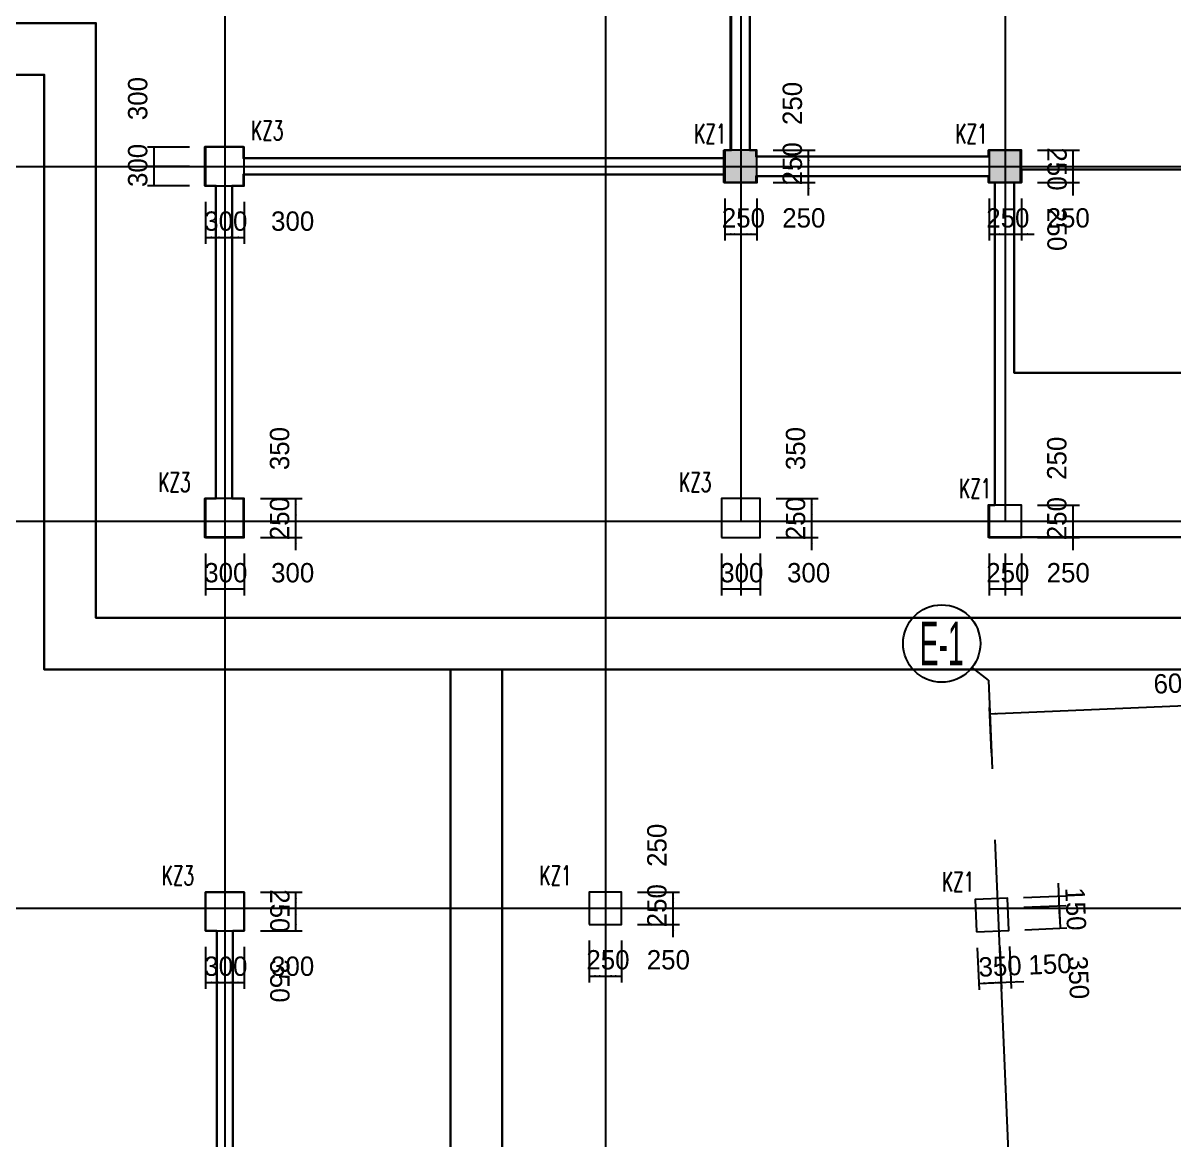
# Model space of a CAD drawing. Extents: x 19107 to 699106, y -67310 to 245688.
# Drawn here: x 631628 to 649474, y 186497 to 203810 of the extents above; entities that cross this region are included whole.
import ezdxf

# ---------------------------------------------------------------- set-up
doc = ezdxf.new("R2010")
doc.units = 0
doc.header["$LTSCALE"] = 100
doc.header["$MEASUREMENT"] = 0
for name, color, linetype in [('DIM', 3, 'Continuous'), ('DOTE', 253, 'Continuous'), ('HATCH', 254, 'Continuous'), ('h后浇带', 51, 'Continuous'), ('L-AXIS', 3, 'Continuous')]:
    doc.layers.add(name, color=color, linetype=linetype)
doc.layers.add('Select Column Frame Position', color=7, linetype='Continuous', lineweight=0)
doc.styles.get("Standard").update_dxf_attribs({"font": 'standard'})
doc.styles.add('汉字', font='汉字')
doc.dimstyles.get("Standard").update_dxf_attribs({"dimtxt": 300, "dimasz": 100, "dimexe": 100, "dimexo": 250, "dimgap": 100, "dimtad": 0, "dimtoh": 1, "dimdec": 0, "dimdsep": 46, "dimcen": 0.09, "dimclrt": 7, "dimadec": 0, "dimazin": 0, "dimtfac": 1, "dimtdec": 4, "dimtofl": 0, "dimtmove": 0, "dimatfit": 3, "dimfxl": 1, "dimtolj": 1, "dimtzin": 0, "dimarcsym": 0})

# ---------------------------------------------------------------- blocks, each defined once
blk = doc.blocks.new('*D4383')
at = {"layer": 'L-AXIS', "color": 0, "linetype": 'ByBlock', "lineweight": -2}
for p, q in [((652639, 192755), (652610, 193458)), ((646619, 193102), (652614, 193358)), ((646645, 192499), (646615, 193202))]:
    blk.add_line(p, q, dxfattribs=at)
for points in [[(652614, 193358), (652515, 193337), (652513, 193370)], [(646619, 193102), (646718, 193123), (646720, 193090)]]:
    blk.add_solid(points, dxfattribs=at)
at = {"layer": 'L-AXIS', "color": 7, "linetype": 'Continuous', "lineweight": -2, "insert": (649602, 193580), "char_height": 300, "width": 770, "attachment_point": 5, "rotation": 2.444, "style": '汉字'}
blk.add_mtext('6000', dxfattribs=at)
blk = doc.blocks.new('_AXISO')
blk.add_circle((0, 0), 0.5)
blk = doc.blocks.new('*D4825')
at = {"layer": 'DIM', "color": 0, "linetype": 'ByBlock', "lineweight": -2}
for p, q in [((642458, 195588), (642458, 194938)), ((642758, 195588), (642758, 194938)), ((642458, 195038), (642758, 195038))]:
    blk.add_line(p, q, dxfattribs=at)
for points in [[(642458, 195038), (642558, 195055), (642558, 195021)], [(642758, 195038), (642658, 195021), (642658, 195055)]]:
    blk.add_solid(points, dxfattribs=at)
at = {"layer": 'DIM', "color": 7, "linetype": 'Continuous', "lineweight": -2, "insert": (642773, 195288), "char_height": 300, "width": 566.67, "attachment_point": 5, "style": '汉字'}
blk.add_mtext('300', dxfattribs=at)
blk = doc.blocks.new('*D5197')
at = {"layer": 'DIM', "color": 0, "linetype": 'ByBlock', "lineweight": -2}
for p, q in [((642758, 195588), (642758, 194938)), ((643058, 195588), (643058, 194938)), ((642758, 195038), (643058, 195038))]:
    blk.add_line(p, q, dxfattribs=at)
for points in [[(642758, 195038), (642858, 195055), (642858, 195021)], [(643058, 195038), (642958, 195021), (642958, 195055)]]:
    blk.add_solid(points, dxfattribs=at)
at = {"layer": 'DIM', "color": 7, "linetype": 'Continuous', "lineweight": -2, "insert": (643809, 195288), "char_height": 300, "width": 566.67, "attachment_point": 5, "style": '汉字'}
blk.add_mtext('300', dxfattribs=at)
blk = doc.blocks.new('*D209')
at = {"layer": 'DIM', "color": 0, "linetype": 'ByBlock', "lineweight": -2}
for p, q in [((643858, 195638), (643858, 196288)), ((643308, 196088), (643958, 196088)), ((643308, 195838), (643958, 195838))]:
    blk.add_line(p, q, dxfattribs=at)
for points in [[(643858, 196088), (643841, 196188), (643875, 196188)], [(643858, 195838), (643875, 195738), (643841, 195738)]]:
    blk.add_solid(points, dxfattribs=at)
at = {"layer": 'DIM', "color": 7, "linetype": 'Continuous', "lineweight": -2, "insert": (643608, 196128), "char_height": 300, "width": 566.67, "attachment_point": 5, "rotation": 90, "style": '汉字'}
blk.add_mtext('250', dxfattribs=at)
blk = doc.blocks.new('*D568')
at = {"layer": 'DIM', "color": 0, "linetype": 'ByBlock', "lineweight": -2}
for p, q in [((643308, 196438), (643958, 196438)), ((643858, 196088), (643858, 196438)), ((643308, 196088), (643958, 196088))]:
    blk.add_line(p, q, dxfattribs=at)
for points in [[(643858, 196438), (643875, 196338), (643841, 196338)], [(643858, 196088), (643841, 196188), (643875, 196188)]]:
    blk.add_solid(points, dxfattribs=at)
at = {"layer": 'DIM', "color": 7, "linetype": 'Continuous', "lineweight": -2, "insert": (643608, 197214), "char_height": 300, "width": 566.67, "attachment_point": 5, "rotation": 90, "style": '汉字'}
blk.add_mtext('350', dxfattribs=at)
blk = doc.blocks.new('*D3526')
at = {"layer": 'DIM', "color": 0, "linetype": 'ByBlock', "lineweight": -2}
for p, q in [((634458, 195588), (634458, 194938)), ((634758, 195588), (634758, 194938)), ((634458, 195038), (634758, 195038))]:
    blk.add_line(p, q, dxfattribs=at)
for points in [[(634458, 195038), (634558, 195055), (634558, 195021)], [(634758, 195038), (634658, 195021), (634658, 195055)]]:
    blk.add_solid(points, dxfattribs=at)
at = {"layer": 'DIM', "color": 7, "linetype": 'Continuous', "lineweight": -2, "insert": (634773, 195288), "char_height": 300, "width": 566.67, "attachment_point": 5, "style": '汉字'}
blk.add_mtext('300', dxfattribs=at)
blk = doc.blocks.new('*D3897')
at = {"layer": 'DIM', "color": 0, "linetype": 'ByBlock', "lineweight": -2}
for p, q in [((634758, 195588), (634758, 194938)), ((635058, 195588), (635058, 194938)), ((634758, 195038), (635058, 195038))]:
    blk.add_line(p, q, dxfattribs=at)
for points in [[(634758, 195038), (634858, 195055), (634858, 195021)], [(635058, 195038), (634958, 195021), (634958, 195055)]]:
    blk.add_solid(points, dxfattribs=at)
at = {"layer": 'DIM', "color": 7, "linetype": 'Continuous', "lineweight": -2, "insert": (635809, 195288), "char_height": 300, "width": 566.67, "attachment_point": 5, "style": '汉字'}
blk.add_mtext('300', dxfattribs=at)
blk = doc.blocks.new('*D4221')
at = {"layer": 'DIM', "color": 0, "linetype": 'ByBlock', "lineweight": -2}
for p, q in [((635858, 195638), (635858, 196288)), ((635308, 196088), (635958, 196088)), ((635308, 195838), (635958, 195838))]:
    blk.add_line(p, q, dxfattribs=at)
for points in [[(635858, 196088), (635841, 196188), (635875, 196188)], [(635858, 195838), (635875, 195738), (635841, 195738)]]:
    blk.add_solid(points, dxfattribs=at)
at = {"layer": 'DIM', "color": 7, "linetype": 'Continuous', "lineweight": -2, "insert": (635608, 196128), "char_height": 300, "width": 566.67, "attachment_point": 5, "rotation": 90, "style": '汉字'}
blk.add_mtext('250', dxfattribs=at)
blk = doc.blocks.new('*D4588')
at = {"layer": 'DIM', "color": 0, "linetype": 'ByBlock', "lineweight": -2}
for p, q in [((635308, 196438), (635958, 196438)), ((635858, 196088), (635858, 196438)), ((635308, 196088), (635958, 196088))]:
    blk.add_line(p, q, dxfattribs=at)
for points in [[(635858, 196438), (635875, 196338), (635841, 196338)], [(635858, 196088), (635841, 196188), (635875, 196188)]]:
    blk.add_solid(points, dxfattribs=at)
at = {"layer": 'DIM', "color": 7, "linetype": 'Continuous', "lineweight": -2, "insert": (635608, 197214), "char_height": 300, "width": 566.67, "attachment_point": 5, "rotation": 90, "style": '汉字'}
blk.add_mtext('350', dxfattribs=at)
blk = doc.blocks.new('*D983')
at = {"layer": 'DIM', "color": 0, "linetype": 'ByBlock', "lineweight": -2}
for p, q in [((634458, 189488), (634458, 188838)), ((634758, 189488), (634758, 188838)), ((634458, 188938), (634758, 188938))]:
    blk.add_line(p, q, dxfattribs=at)
for points in [[(634458, 188938), (634558, 188955), (634558, 188921)], [(634758, 188938), (634658, 188921), (634658, 188955)]]:
    blk.add_solid(points, dxfattribs=at)
at = {"layer": 'DIM', "color": 7, "linetype": 'Continuous', "lineweight": -2, "insert": (634773, 189188), "char_height": 300, "width": 566.67, "attachment_point": 5, "style": '汉字'}
blk.add_mtext('300', dxfattribs=at)
blk = doc.blocks.new('*D1019')
at = {"layer": 'DIM', "color": 0, "linetype": 'ByBlock', "lineweight": -2}
for p, q in [((634758, 189488), (634758, 188838)), ((635058, 189488), (635058, 188838)), ((634758, 188938), (635058, 188938))]:
    blk.add_line(p, q, dxfattribs=at)
for points in [[(634758, 188938), (634858, 188955), (634858, 188921)], [(635058, 188938), (634958, 188921), (634958, 188955)]]:
    blk.add_solid(points, dxfattribs=at)
at = {"layer": 'DIM', "color": 7, "linetype": 'Continuous', "lineweight": -2, "insert": (635809, 189188), "char_height": 300, "width": 566.67, "attachment_point": 5, "style": '汉字'}
blk.add_mtext('300', dxfattribs=at)
blk = doc.blocks.new('*D1342')
at = {"layer": 'DIM', "color": 0, "linetype": 'ByBlock', "lineweight": -2}
for p, q in [((635308, 190088), (635958, 190088)), ((635858, 189738), (635858, 190088)), ((635308, 189738), (635958, 189738))]:
    blk.add_line(p, q, dxfattribs=at)
for points in [[(635858, 190088), (635875, 189988), (635841, 189988)], [(635858, 189738), (635841, 189838), (635875, 189838)]]:
    blk.add_solid(points, dxfattribs=at)
at = {"layer": 'DIM', "color": 7, "linetype": 'Continuous', "lineweight": -2, "insert": (635608, 188962), "char_height": 300, "width": 566.67, "attachment_point": 5, "rotation": 270, "style": '汉字'}
blk.add_mtext('350', dxfattribs=at)
blk = doc.blocks.new('*D1703')
at = {"layer": 'DIM', "color": 0, "linetype": 'ByBlock', "lineweight": -2}
for p, q in [((635308, 190338), (635958, 190338)), ((635858, 190088), (635858, 190338)), ((635308, 190088), (635958, 190088))]:
    blk.add_line(p, q, dxfattribs=at)
for points in [[(635858, 190338), (635875, 190238), (635841, 190238)], [(635858, 190088), (635841, 190188), (635875, 190188)]]:
    blk.add_solid(points, dxfattribs=at)
at = {"layer": 'DIM', "color": 7, "linetype": 'Continuous', "lineweight": -2, "insert": (635608, 190048), "char_height": 300, "width": 566.67, "attachment_point": 5, "rotation": 270, "style": '汉字'}
blk.add_mtext('250', dxfattribs=at)
blk = doc.blocks.new('*D4768')
at = {"layer": 'DIM', "color": 0, "linetype": 'ByBlock', "lineweight": -2}
for p, q in [((634208, 201888), (633558, 201888)), ((633658, 201888), (633658, 201588)), ((634208, 201588), (633558, 201588))]:
    blk.add_line(p, q, dxfattribs=at)
for points in [[(633658, 201888), (633675, 201788), (633641, 201788)], [(633658, 201588), (633641, 201688), (633675, 201688)]]:
    blk.add_solid(points, dxfattribs=at)
at = {"layer": 'DIM', "color": 7, "linetype": 'Continuous', "lineweight": -2, "insert": (633408, 202639), "char_height": 300, "width": 566.67, "attachment_point": 5, "rotation": 90, "style": '汉字'}
blk.add_mtext('300', dxfattribs=at)
blk = doc.blocks.new('*D2458')
at = {"layer": 'DIM', "color": 0, "linetype": 'ByBlock', "lineweight": -2}
for p, q in [((634208, 201588), (633558, 201588)), ((633658, 201588), (633658, 201288)), ((634208, 201288), (633558, 201288))]:
    blk.add_line(p, q, dxfattribs=at)
for points in [[(633658, 201588), (633675, 201488), (633641, 201488)], [(633658, 201288), (633641, 201388), (633675, 201388)]]:
    blk.add_solid(points, dxfattribs=at)
at = {"layer": 'DIM', "color": 7, "linetype": 'Continuous', "lineweight": -2, "insert": (633408, 201603), "char_height": 300, "width": 566.67, "attachment_point": 5, "rotation": 90, "style": '汉字'}
blk.add_mtext('300', dxfattribs=at)
blk = doc.blocks.new('*D2779')
at = {"layer": 'DIM', "color": 0, "linetype": 'ByBlock', "lineweight": -2}
for p, q in [((634458, 201038), (634458, 200388)), ((634758, 201038), (634758, 200388)), ((634458, 200488), (634758, 200488))]:
    blk.add_line(p, q, dxfattribs=at)
for points in [[(634458, 200488), (634558, 200505), (634558, 200471)], [(634758, 200488), (634658, 200471), (634658, 200505)]]:
    blk.add_solid(points, dxfattribs=at)
at = {"layer": 'DIM', "color": 7, "linetype": 'Continuous', "lineweight": -2, "insert": (634773, 200738), "char_height": 300, "width": 566.67, "attachment_point": 5, "style": '汉字'}
blk.add_mtext('300', dxfattribs=at)
blk = doc.blocks.new('*D3128')
at = {"layer": 'DIM', "color": 0, "linetype": 'ByBlock', "lineweight": -2}
for p, q in [((634758, 201038), (634758, 200388)), ((635058, 201038), (635058, 200388)), ((634758, 200488), (635058, 200488))]:
    blk.add_line(p, q, dxfattribs=at)
for points in [[(634758, 200488), (634858, 200505), (634858, 200471)], [(635058, 200488), (634958, 200471), (634958, 200505)]]:
    blk.add_solid(points, dxfattribs=at)
at = {"layer": 'DIM', "color": 7, "linetype": 'Continuous', "lineweight": -2, "insert": (635809, 200738), "char_height": 300, "width": 566.67, "attachment_point": 5, "style": '汉字'}
blk.add_mtext('300', dxfattribs=at)
blk = doc.blocks.new('*D4891')
at = {"layer": 'DIM', "color": 0, "linetype": 'ByBlock', "lineweight": -2}
for p, q in [((646608, 195588), (646608, 194938)), ((646858, 195588), (646858, 194938)), ((646608, 195038), (646858, 195038))]:
    blk.add_line(p, q, dxfattribs=at)
for points in [[(646608, 195038), (646708, 195055), (646708, 195021)], [(646858, 195038), (646758, 195021), (646758, 195055)]]:
    blk.add_solid(points, dxfattribs=at)
at = {"layer": 'DIM', "color": 7, "linetype": 'Continuous', "lineweight": -2, "insert": (646898, 195288), "char_height": 300, "width": 566.67, "attachment_point": 5, "style": '汉字'}
blk.add_mtext('250', dxfattribs=at)
blk = doc.blocks.new('*D5252')
at = {"layer": 'DIM', "color": 0, "linetype": 'ByBlock', "lineweight": -2}
for p, q in [((646858, 195588), (646858, 194938)), ((647108, 195588), (647108, 194938)), ((646858, 195038), (647108, 195038))]:
    blk.add_line(p, q, dxfattribs=at)
for points in [[(646858, 195038), (646958, 195055), (646958, 195021)], [(647108, 195038), (647008, 195021), (647008, 195055)]]:
    blk.add_solid(points, dxfattribs=at)
at = {"layer": 'DIM', "color": 7, "linetype": 'Continuous', "lineweight": -2, "insert": (647834, 195288), "char_height": 300, "width": 566.67, "attachment_point": 5, "style": '汉字'}
blk.add_mtext('250', dxfattribs=at)
blk = doc.blocks.new('*D2899')
at = {"layer": 'DIM', "color": 0, "linetype": 'ByBlock', "lineweight": -2}
for p, q in [((647908, 195638), (647908, 196288)), ((647358, 196088), (648008, 196088)), ((647358, 195838), (648008, 195838))]:
    blk.add_line(p, q, dxfattribs=at)
for points in [[(647908, 196088), (647891, 196188), (647925, 196188)], [(647908, 195838), (647925, 195738), (647891, 195738)]]:
    blk.add_solid(points, dxfattribs=at)
at = {"layer": 'DIM', "color": 7, "linetype": 'Continuous', "lineweight": -2, "insert": (647658, 196128), "char_height": 300, "width": 566.67, "attachment_point": 5, "rotation": 90, "style": '汉字'}
blk.add_mtext('250', dxfattribs=at)
blk = doc.blocks.new('*D3270')
at = {"layer": 'DIM', "color": 0, "linetype": 'ByBlock', "lineweight": -2}
for p, q in [((647358, 196338), (648008, 196338)), ((647908, 196088), (647908, 196338)), ((647358, 196088), (648008, 196088))]:
    blk.add_line(p, q, dxfattribs=at)
for points in [[(647908, 196338), (647925, 196238), (647891, 196238)], [(647908, 196088), (647891, 196188), (647925, 196188)]]:
    blk.add_solid(points, dxfattribs=at)
at = {"layer": 'DIM', "color": 7, "linetype": 'Continuous', "lineweight": -2, "insert": (647658, 197064), "char_height": 300, "width": 566.67, "attachment_point": 5, "rotation": 90, "style": '汉字'}
blk.add_mtext('250', dxfattribs=at)
blk = doc.blocks.new('*D3583')
at = {"layer": 'DIM', "color": 0, "linetype": 'ByBlock', "lineweight": -2}
for p, q in [((646608, 201088), (646608, 200438)), ((646858, 201088), (646858, 200438)), ((646608, 200538), (646858, 200538))]:
    blk.add_line(p, q, dxfattribs=at)
for points in [[(646608, 200538), (646708, 200555), (646708, 200521)], [(646858, 200538), (646758, 200521), (646758, 200555)]]:
    blk.add_solid(points, dxfattribs=at)
at = {"layer": 'DIM', "color": 7, "linetype": 'Continuous', "lineweight": -2, "insert": (646898, 200788), "char_height": 300, "width": 566.67, "attachment_point": 5, "style": '汉字'}
blk.add_mtext('250', dxfattribs=at)
blk = doc.blocks.new('*D3957')
at = {"layer": 'DIM', "color": 0, "linetype": 'ByBlock', "lineweight": -2}
for p, q in [((646858, 201088), (646858, 200438)), ((647108, 201088), (647108, 200438)), ((646658, 200538), (647308, 200538))]:
    blk.add_line(p, q, dxfattribs=at)
for points in [[(646858, 200538), (646758, 200521), (646758, 200555)], [(647108, 200538), (647208, 200555), (647208, 200521)]]:
    blk.add_solid(points, dxfattribs=at)
at = {"layer": 'DIM', "color": 7, "linetype": 'Continuous', "lineweight": -2, "insert": (647834, 200788), "char_height": 300, "width": 566.67, "attachment_point": 5, "style": '汉字'}
blk.add_mtext('250', dxfattribs=at)
blk = doc.blocks.new('*D1646')
at = {"layer": 'DIM', "color": 0, "linetype": 'ByBlock', "lineweight": -2}
for p, q in [((647908, 201138), (647908, 201788)), ((647358, 201588), (648008, 201588)), ((647358, 201338), (648008, 201338))]:
    blk.add_line(p, q, dxfattribs=at)
for points in [[(647908, 201588), (647891, 201688), (647925, 201688)], [(647908, 201338), (647925, 201238), (647891, 201238)]]:
    blk.add_solid(points, dxfattribs=at)
at = {"layer": 'DIM', "color": 7, "linetype": 'Continuous', "lineweight": -2, "insert": (647658, 200612), "char_height": 300, "width": 566.67, "attachment_point": 5, "rotation": 270, "style": '汉字'}
blk.add_mtext('250', dxfattribs=at)
blk = doc.blocks.new('*D1676')
at = {"layer": 'DIM', "color": 0, "linetype": 'ByBlock', "lineweight": -2}
for p, q in [((647358, 201838), (648008, 201838)), ((647908, 201588), (647908, 201838)), ((647358, 201588), (648008, 201588))]:
    blk.add_line(p, q, dxfattribs=at)
for points in [[(647908, 201838), (647925, 201738), (647891, 201738)], [(647908, 201588), (647891, 201688), (647925, 201688)]]:
    blk.add_solid(points, dxfattribs=at)
at = {"layer": 'DIM', "color": 7, "linetype": 'Continuous', "lineweight": -2, "insert": (647658, 201548), "char_height": 300, "width": 566.67, "attachment_point": 5, "rotation": 270, "style": '汉字'}
blk.add_mtext('250', dxfattribs=at)
blk = doc.blocks.new('*D4663')
at = {"layer": 'DIM', "color": 0, "linetype": 'ByBlock', "lineweight": -2}
for p, q in [((646424, 189474), (646451, 188824)), ((646773, 189488), (646801, 188839)), ((646447, 188924), (646797, 188939))]:
    blk.add_line(p, q, dxfattribs=at)
for points in [[(646447, 188924), (646546, 188945), (646548, 188912)], [(646797, 188939), (646698, 188918), (646696, 188951)]]:
    blk.add_solid(points, dxfattribs=at)
at = {"layer": 'DIM', "color": 7, "linetype": 'Continuous', "lineweight": -2, "insert": (646777, 189188), "char_height": 300, "width": 566.67, "attachment_point": 5, "rotation": 2.444, "style": '汉字'}
blk.add_mtext('350', dxfattribs=at)
blk = doc.blocks.new('*D4990')
at = {"layer": 'DIM', "color": 0, "linetype": 'ByBlock', "lineweight": -2}
for p, q in [((646773, 189488), (646801, 188839)), ((646923, 189495), (646951, 188845)), ((646597, 188930), (647147, 188954))]:
    blk.add_line(p, q, dxfattribs=at)
for points in [[(646797, 188939), (646698, 188918), (646696, 188951)], [(646947, 188945), (647046, 188966), (647047, 188933)]]:
    blk.add_solid(points, dxfattribs=at)
at = {"layer": 'DIM', "color": 7, "linetype": 'Continuous', "lineweight": -2, "insert": (647551, 189221), "char_height": 300, "width": 476.67, "attachment_point": 5, "rotation": 2.444, "style": '汉字'}
blk.add_mtext('150', dxfattribs=at)
blk = doc.blocks.new('*D2680')
at = {"layer": 'DIM', "color": 0, "linetype": 'ByBlock', "lineweight": -2}
for p, q in [((647148, 190105), (647797, 190133)), ((647712, 189779), (647697, 190128)), ((647162, 189755), (647812, 189783))]:
    blk.add_line(p, q, dxfattribs=at)
for points in [[(647697, 190128), (647718, 190029), (647685, 190028)], [(647712, 189779), (647691, 189878), (647724, 189879)]]:
    blk.add_solid(points, dxfattribs=at)
at = {"layer": 'DIM', "color": 7, "linetype": 'Continuous', "lineweight": -2, "insert": (647995, 189014), "char_height": 300, "width": 566.67, "attachment_point": 5, "rotation": 272.444, "style": '汉字'}
blk.add_mtext('350', dxfattribs=at)
blk = doc.blocks.new('*D3001')
at = {"layer": 'DIM', "color": 0, "linetype": 'ByBlock', "lineweight": -2}
for p, q in [((647706, 189929), (647682, 190478)), ((647141, 190255), (647791, 190283)), ((647148, 190105), (647797, 190133))]:
    blk.add_line(p, q, dxfattribs=at)
for points in [[(647691, 190278), (647670, 190378), (647703, 190379)], [(647697, 190128), (647718, 190029), (647685, 190028)]]:
    blk.add_solid(points, dxfattribs=at)
at = {"layer": 'DIM', "color": 7, "linetype": 'Continuous', "lineweight": -2, "insert": (647949, 190078), "char_height": 300, "width": 476.67, "attachment_point": 5, "rotation": 272.444, "style": '汉字'}
blk.add_mtext('150', dxfattribs=at)
blk = doc.blocks.new('*D2100')
at = {"layer": 'DIM', "color": 0, "linetype": 'ByBlock', "lineweight": -2}
for p, q in [((640408, 189588), (640408, 188938)), ((640658, 189588), (640658, 188938)), ((640408, 189038), (640658, 189038))]:
    blk.add_line(p, q, dxfattribs=at)
for points in [[(640408, 189038), (640508, 189055), (640508, 189021)], [(640658, 189038), (640558, 189021), (640558, 189055)]]:
    blk.add_solid(points, dxfattribs=at)
at = {"layer": 'DIM', "color": 7, "linetype": 'Continuous', "lineweight": -2, "insert": (640698, 189288), "char_height": 300, "width": 566.67, "attachment_point": 5, "style": '汉字'}
blk.add_mtext('250', dxfattribs=at)
blk = doc.blocks.new('*D2419')
at = {"layer": 'DIM', "color": 0, "linetype": 'ByBlock', "lineweight": -2}
for p, q in [((640658, 189588), (640658, 188938)), ((640908, 189588), (640908, 188938)), ((640658, 189038), (640908, 189038))]:
    blk.add_line(p, q, dxfattribs=at)
for points in [[(640658, 189038), (640758, 189055), (640758, 189021)], [(640908, 189038), (640808, 189021), (640808, 189055)]]:
    blk.add_solid(points, dxfattribs=at)
at = {"layer": 'DIM', "color": 7, "linetype": 'Continuous', "lineweight": -2, "insert": (641634, 189288), "char_height": 300, "width": 566.67, "attachment_point": 5, "style": '汉字'}
blk.add_mtext('250', dxfattribs=at)
blk = doc.blocks.new('*D126')
at = {"layer": 'DIM', "color": 0, "linetype": 'ByBlock', "lineweight": -2}
for p, q in [((641708, 189638), (641708, 190288)), ((641158, 190088), (641808, 190088)), ((641158, 189838), (641808, 189838))]:
    blk.add_line(p, q, dxfattribs=at)
for points in [[(641708, 190088), (641691, 190188), (641725, 190188)], [(641708, 189838), (641725, 189738), (641691, 189738)]]:
    blk.add_solid(points, dxfattribs=at)
at = {"layer": 'DIM', "color": 7, "linetype": 'Continuous', "lineweight": -2, "insert": (641458, 190128), "char_height": 300, "width": 566.67, "attachment_point": 5, "rotation": 90, "style": '汉字'}
blk.add_mtext('250', dxfattribs=at)
blk = doc.blocks.new('*D457')
at = {"layer": 'DIM', "color": 0, "linetype": 'ByBlock', "lineweight": -2}
for p, q in [((641158, 190338), (641808, 190338)), ((641708, 190088), (641708, 190338)), ((641158, 190088), (641808, 190088))]:
    blk.add_line(p, q, dxfattribs=at)
for points in [[(641708, 190338), (641725, 190238), (641691, 190238)], [(641708, 190088), (641691, 190188), (641725, 190188)]]:
    blk.add_solid(points, dxfattribs=at)
at = {"layer": 'DIM', "color": 7, "linetype": 'Continuous', "lineweight": -2, "insert": (641458, 191064), "char_height": 300, "width": 566.67, "attachment_point": 5, "rotation": 90, "style": '汉字'}
blk.add_mtext('250', dxfattribs=at)
blk = doc.blocks.new('*D4581')
at = {"layer": 'DIM', "color": 0, "linetype": 'ByBlock', "lineweight": -2}
for p, q in [((642508, 201088), (642508, 200438)), ((642758, 201088), (642758, 200438)), ((642508, 200538), (642758, 200538))]:
    blk.add_line(p, q, dxfattribs=at)
for points in [[(642508, 200538), (642608, 200555), (642608, 200521)], [(642758, 200538), (642658, 200521), (642658, 200555)]]:
    blk.add_solid(points, dxfattribs=at)
at = {"layer": 'DIM', "color": 7, "linetype": 'Continuous', "lineweight": -2, "insert": (642798, 200788), "char_height": 300, "width": 566.67, "attachment_point": 5, "style": '汉字'}
blk.add_mtext('250', dxfattribs=at)
blk = doc.blocks.new('*D4620')
at = {"layer": 'DIM', "color": 0, "linetype": 'ByBlock', "lineweight": -2}
for p, q in [((642758, 201088), (642758, 200438)), ((643008, 201088), (643008, 200438)), ((642758, 200538), (643008, 200538))]:
    blk.add_line(p, q, dxfattribs=at)
for points in [[(642758, 200538), (642858, 200555), (642858, 200521)], [(643008, 200538), (642908, 200521), (642908, 200555)]]:
    blk.add_solid(points, dxfattribs=at)
at = {"layer": 'DIM', "color": 7, "linetype": 'Continuous', "lineweight": -2, "insert": (643734, 200788), "char_height": 300, "width": 566.67, "attachment_point": 5, "style": '汉字'}
blk.add_mtext('250', dxfattribs=at)
blk = doc.blocks.new('*D4948')
at = {"layer": 'DIM', "color": 0, "linetype": 'ByBlock', "lineweight": -2}
for p, q in [((643808, 201138), (643808, 201788)), ((643258, 201588), (643908, 201588)), ((643258, 201338), (643908, 201338))]:
    blk.add_line(p, q, dxfattribs=at)
for points in [[(643808, 201588), (643791, 201688), (643825, 201688)], [(643808, 201338), (643825, 201238), (643791, 201238)]]:
    blk.add_solid(points, dxfattribs=at)
at = {"layer": 'DIM', "color": 7, "linetype": 'Continuous', "lineweight": -2, "insert": (643558, 201628), "char_height": 300, "width": 566.67, "attachment_point": 5, "rotation": 90, "style": '汉字'}
blk.add_mtext('250', dxfattribs=at)
blk = doc.blocks.new('*D2641')
at = {"layer": 'DIM', "color": 0, "linetype": 'ByBlock', "lineweight": -2}
for p, q in [((643258, 201838), (643908, 201838)), ((643808, 201588), (643808, 201838)), ((643258, 201588), (643908, 201588))]:
    blk.add_line(p, q, dxfattribs=at)
for points in [[(643808, 201838), (643825, 201738), (643791, 201738)], [(643808, 201588), (643791, 201688), (643825, 201688)]]:
    blk.add_solid(points, dxfattribs=at)
at = {"layer": 'DIM', "color": 7, "linetype": 'Continuous', "lineweight": -2, "insert": (643558, 202564), "char_height": 300, "width": 566.67, "attachment_point": 5, "rotation": 90, "style": '汉字'}
blk.add_mtext('250', dxfattribs=at)
blk = doc.blocks.new('后浇带现场')
at = {"color": 6, "lineweight": 30}
for points in [[(775670, 730852), (815757, 730852), (815757, 721630), (841315, 721630)], [(775507, 730049), (814957, 730052), (814957, 720830), (841315, 720830)], [(821257, 720830), (821257, 688843), (805860, 662656), (825600, 651049), (814026, 631365), (812236, 611185), (845904, 608199)], [(822057, 720830), (822057, 688625), (806955, 662940), (826695, 651333), (814807, 631115), (813104, 611911), (845975, 608996)]]:
    blk.add_lwpolyline(points, dxfattribs=at)
at = {"layer": 'h后浇带', "color": 1}
for p, q in [((815757, 721630), (815757, 730849)), ((814957, 720830), (814957, 730049)), ((815757, 721630), (841315, 721630)), ((814957, 720830), (821257, 720830)), ((821257, 720830), (821257, 688843)), ((822057, 720830), (822057, 688625)), ((822057, 720830), (841349, 720830))]:
    blk.add_line(p, q, dxfattribs=at)

msp = doc.modelspace()

# ---------------------------------------------------------------- hatches: boundary and pattern name
at = {"layer": 'HATCH'}
for points in [[(642508.1, 201337.9), (643008.1, 201337.9), (643008.1, 201837.9), (642508.1, 201837.9)], [(646608.1, 201337.9), (647108.1, 201337.9), (647108.1, 201837.9), (646608.1, 201837.9)]]:
    msp.add_hatch(color=256, dxfattribs=at).paths.add_polyline_path(points, flags=0)

# ---------------------------------------------------------------- linework, layer by layer
at = {"color": 4, "lineweight": 30}
msp.add_lwpolyline([(651858.1, 225337.9), (641908.1, 225337.9), (641908.1, 225037.9), (642358.1, 225037.9), (642358.1, 217337.9), (641908.1, 217337.9), (641908.1, 217037.9), (642408.1, 217037.9), (642408.1, 210437.9), (642608.1, 210437.9), (642608.1, 207337.9), (642458.1, 207337.9), (642458.1, 206737.9), (642608.1, 206737.9), (642608.1, 201837.9), (642508.1, 201837.9), (642508.1, 201337.9), (643008.1, 201337.9), (643008.1, 201437.9), (646608.1, 201437.9), (646608.1, 201337.9), (647108.1, 201337.9), (647108.1, 201537.9), (651608.1, 201537.9)], dxfattribs=at)
at = {"color": 3, "lineweight": 30}
for points in [[(642595.3, 206738.9), (642595.3, 201838.9), (642495.3, 201838.9), (642495.3, 201338.9), (642995.3, 201338.9), (642995.3, 201438.9), (646595.3, 201438.9), (646595.3, 201338.9), (647095.3, 201338.9), (647095.3, 201838.9), (646595.3, 201838.9), (646595.3, 201738.9), (642995.3, 201738.9), (642995.3, 201838.9), (642895.3, 201838.9), (642895.3, 206738.9)], [(635058.1, 189737.9), (635058.1, 190337.9), (634458.1, 190337.9), (634458.1, 189737.9), (634633.1, 189737.9), (634633.1, 184937.9)], [(634883.1, 184937.9), (634883.1, 189737.9), (635058.1, 189737.9)]]:
    msp.add_lwpolyline(points, dxfattribs=at)
at = {"color": 6, "lineweight": 30}
for points in [[(642495.3, 201463.9), (642495.3, 201713.9), (635045.3, 201713.9), (635045.3, 201888.9), (634445.3, 201888.9), (634445.3, 201288.9), (634620.3, 201288.9), (634620.3, 196438.9), (634445.3, 196438.9), (634445.3, 195838.9), (635045.3, 195838.9), (635045.3, 196438.9), (634870.3, 196438.9), (634870.3, 201288.9), (635045.3, 201288.9), (635045.3, 201463.9), (642495.3, 201463.9)], [(646995.3, 201338.9), (646695.3, 201338.9), (646695.3, 196338.9), (646595.3, 196338.9), (646595.3, 195838.9), (652395.3, 195838.9), (652395.3, 196338.9), (652195.3, 196338.9), (652195.3, 198388.9), (646995.3, 198388.9), (646995.3, 201338.9)]]:
    msp.add_lwpolyline(points, dxfattribs=at)
at = {"layer": 'DOTE'}
for p, q in [((646858.1, 216772.8), (646858.1, 196087.9)), ((640658.1, 216289.7), (640658.1, 179087.9)), ((634758.1, 216271.9), (634758.1, 167587.9)), ((642758.1, 210537.9), (642758.1, 196087.9)), ((545881.1, 201587.9), (664518.6, 201587.9)), ((534043.3, 196087.9), (664518.6, 196087.9)), ((651237.4, 84902.3), (646702.6, 191147.6)), ((534043.3, 190087.9), (664518.6, 190087.9))]:
    msp.add_line(p, q, dxfattribs=at)
at = {"layer": 'L-AXIS'}
for q in [(646343.8, 193821.5), (646655.6, 192249.7)]:
    msp.add_line((646597, 193622.6), q, dxfattribs=at)
at = {"layer": 'Select Column Frame Position', "color": 7, "linetype": 'Continuous', "lineweight": -3}
for points in [[(634458.1, 201287.9), (635058.1, 201287.9), (635058.1, 201887.9), (634458.1, 201887.9), (634458.1, 201287.9)], [(642508.1, 201337.9), (643008.1, 201337.9), (643008.1, 201837.9), (642508.1, 201837.9), (642508.1, 201337.9)], [(646608.1, 201337.9), (647108.1, 201337.9), (647108.1, 201837.9), (646608.1, 201837.9), (646608.1, 201337.9)], [(634458.1, 195837.9), (635058.1, 195837.9), (635058.1, 196437.9), (634458.1, 196437.9), (634458.1, 195837.9)], [(642458.1, 195837.9), (643058.1, 195837.9), (643058.1, 196437.9), (642458.1, 196437.9), (642458.1, 195837.9)], [(646608.1, 195837.9), (647108.1, 195837.9), (647108.1, 196337.9), (646608.1, 196337.9), (646608.1, 195837.9)], [(634458.1, 189737.9), (635058.1, 189737.9), (635058.1, 190337.9), (634458.1, 190337.9), (634458.1, 189737.9)], [(640408.1, 189837.9), (640908.1, 189837.9), (640908.1, 190337.9), (640408.1, 190337.9), (640408.1, 189837.9)], [(646413.1, 189723.3), (646912.7, 189744.6), (646891.3, 190244.2), (646391.8, 190222.9), (646413.1, 189723.3)]]:
    msp.add_lwpolyline(points, dxfattribs=at)

# ---------------------------------------------------------------- block references
at = {"color": 3, "lineweight": 30}
msp.add_blockref('后浇带现场', (-182998.7, -527042.1), dxfattribs=at)
at = {"layer": 'L-AXIS'}
ref = msp.add_blockref('_AXISO', (645872.1, 194192.2), dxfattribs=dict(at, xscale=1199.999999999997, yscale=1200, rotation=359.9996457873763))
ref.add_attrib('A', 'E-1', (645532.6, 193852.8), dxfattribs={"height": 678.82, "style": '汉字', "width": 0.481481})

# ---------------------------------------------------------------- texts
at = {"color": 200, "linetype": 'Continuous', "lineweight": -3, "width": 0.7}
for s, p in [('KZ3', (635164.1, 201994)), ('KZ1', (642033.9, 201944)), ('KZ1', (646082.1, 201944)), ('KZ3', (633725, 196544)), ('KZ3', (641799.8, 196544)), ('KZ1', (646141.4, 196444)), ('KZ3', (633779, 190444)), ('KZ1', (639634.3, 190444)), ('KZ1', (645875.3, 190350.3))]:
    msp.add_text(s, height=300, dxfattribs=at).set_placement(p)

# ---------------------------------------------------------------- dimensions: what is measured, and where the dimension line sits
at = {"layer": 'DIM', "color": 200}
for p1, p2, picture, middle in [((634458.1, 201887.9), (634458.1, 201587.9), '*D4768', (633408.1, 202106)), ((643008.1, 201587.9), (643008.1, 201837.9), '*D2641', (643558.1, 202056)), ((647108.1, 201587.9), (647108.1, 201837.9), '*D1676', (647658.1, 202056)), ((634458.1, 201587.9), (634458.1, 201287.9), '*D2458', (633408.1, 201069.9)), ((643008.1, 201337.9), (643008.1, 201587.9), '*D4948', (643558.1, 201119.9)), ((647108.1, 201337.9), (647108.1, 201587.9), '*D1646', (647658.1, 201119.9)), ((642508.1, 201337.9), (642758.1, 201337.9), '*D4581', (642290, 200787.9)), ((642758.1, 201337.9), (643008.1, 201337.9), '*D4620', (643226.1, 200787.9)), ((646608.1, 201337.9), (646858.1, 201337.9), '*D3583', (646390, 200787.9)), ((646858.1, 201337.9), (647108.1, 201337.9), '*D3957', (647326.1, 200787.9)), ((634458.1, 201287.9), (634758.1, 201287.9), '*D2779', (634240, 200737.9)), ((634758.1, 201287.9), (635058.1, 201287.9), '*D3128', (635276.1, 200737.9)), ((635058.1, 196087.9), (635058.1, 196437.9), '*D4588', (635608.1, 196656)), ((643058.1, 196087.9), (643058.1, 196437.9), '*D568', (643608.1, 196656)), ((647108.1, 196087.9), (647108.1, 196337.9), '*D3270', (647658.1, 196556)), ((635058.1, 195837.9), (635058.1, 196087.9), '*D4221', (635608.1, 195619.9)), ((643058.1, 195837.9), (643058.1, 196087.9), '*D209', (643608.1, 195619.9)), ((647108.1, 195837.9), (647108.1, 196087.9), '*D2899', (647658.1, 195619.9)), ((634458.1, 195837.9), (634758.1, 195837.9), '*D3526', (634240, 195287.9)), ((634758.1, 195837.9), (635058.1, 195837.9), '*D3897', (635276.1, 195287.9)), ((642458.1, 195837.9), (642758.1, 195837.9), '*D4825', (642240, 195287.9)), ((642758.1, 195837.9), (643058.1, 195837.9), '*D5197', (643276.1, 195287.9)), ((646608.1, 195837.9), (646858.1, 195837.9), '*D4891', (646390, 195287.9)), ((646858.1, 195837.9), (647108.1, 195837.9), '*D5252', (647326.1, 195287.9)), ((640908.1, 190087.9), (640908.1, 190337.9), '*D457', (641458.1, 190556)), ((635058.1, 190087.9), (635058.1, 190337.9), '*D1703', (635608.1, 190556)), ((640908.1, 189837.9), (640908.1, 190087.9), '*D126', (641458.1, 189619.9)), ((646897.7, 190094.3), (646891.3, 190244.2), '*D3001', (647931.8, 190490.7)), ((635058.1, 189737.9), (635058.1, 190087.9), '*D1342', (635608.1, 189519.9)), ((646912.7, 189744.6), (646897.7, 190094.3), '*D2680', (647971, 189571.5)), ((634458.1, 189737.9), (634758.1, 189737.9), '*D983', (634240, 189187.9)), ((634758.1, 189737.9), (635058.1, 189737.9), '*D1019', (635276.1, 189187.9)), ((640408.1, 189837.9), (640658.1, 189837.9), '*D2100', (640190, 189287.9)), ((640658.1, 189837.9), (640908.1, 189837.9), '*D2419', (641126.1, 189287.9)), ((646413.1, 189723.3), (646762.8, 189738.2), '*D4663', (646218.7, 189164.5)), ((646762.8, 189738.2), (646912.7, 189744.6), '*D4990', (647137.9, 189203.8))]:
    dim = msp.add_aligned_dim(p1=p1, p2=p2, distance=-800, dimstyle='Standard', dxfattribs=at)
    dim.commit()
    dim.dimension.update_dxf_attribs({"geometry": picture, "text_midpoint": middle})
at = {"layer": 'L-AXIS'}
dim = msp.add_linear_dim(base=(652613.8, 193358), p1=(646655.6, 192249.7), p2=(652650.1, 192505.6), angle=2.44399, dimstyle='Standard', dxfattribs=at)
dim.commit()
dim.dimension.update_dxf_attribs({"geometry": '*D4383', "text_midpoint": (649601.6, 193579.7)})

doc.saveas('drawing.dxf')
